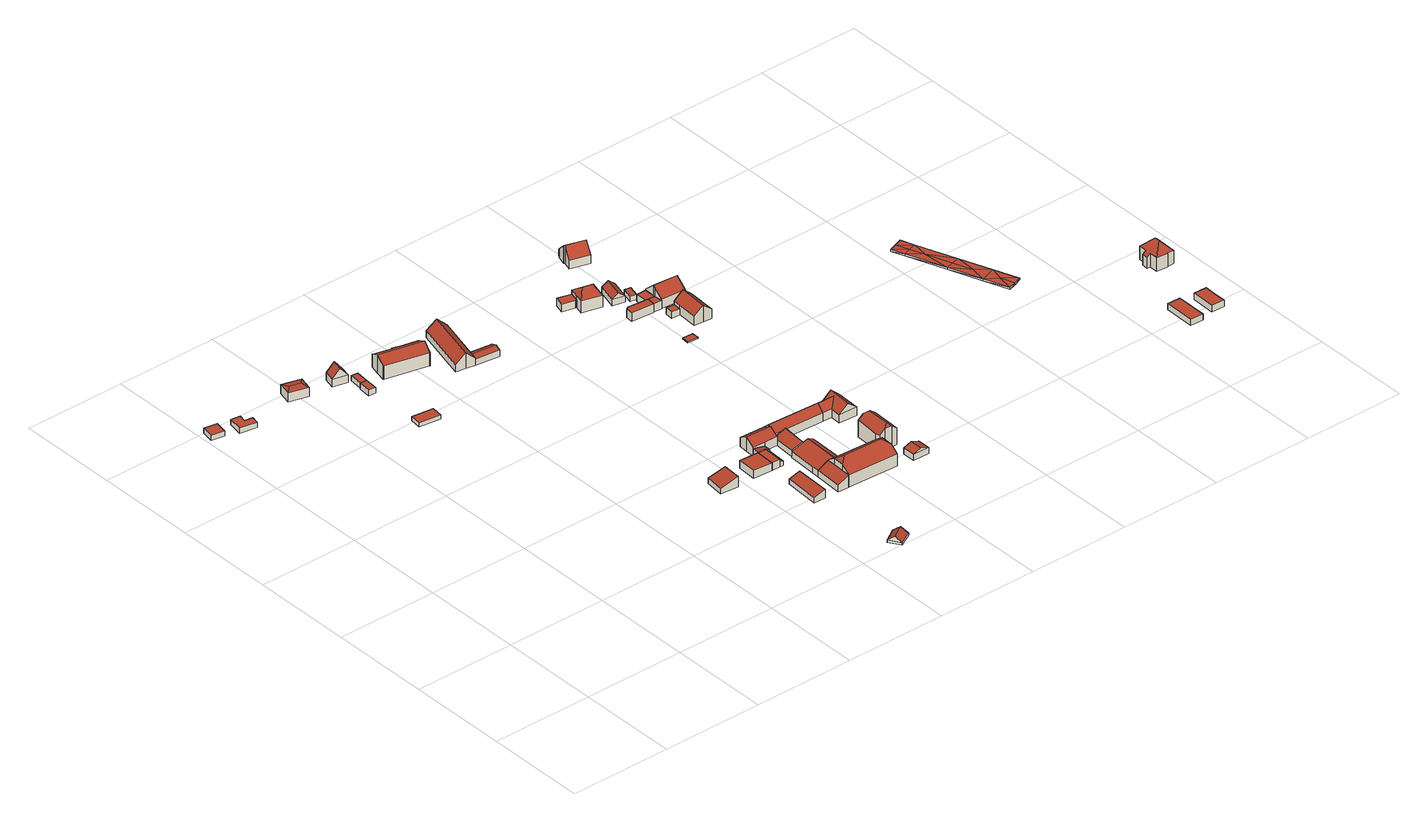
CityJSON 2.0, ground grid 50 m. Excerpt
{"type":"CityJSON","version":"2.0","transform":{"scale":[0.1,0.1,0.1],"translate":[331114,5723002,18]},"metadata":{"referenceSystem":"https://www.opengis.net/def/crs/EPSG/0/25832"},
"CityObjects":{
"building1":{"type":"Building","attributes":{"Geometrietyp2DReferenz":"3000","Gemeindeschluessel":"05170048","function":"31001_2463","roofType":"1000","measuredHeight":2.49},"address":[{"country":"Germany","locality":"Wesel","thoroughfareNumber":"35","thoroughfareName":"Gindericher Straße"}],"geometry":[{"type":"Solid","lod":"2","boundaries":[[[[0,1,2,3]],[[4,5,1,0]],[[6,7,5,4]],[[3,2,7,6]],[[4,0,3,6]],[[1,5,7,2]]]],"semantics":{"surfaces":[{"type":"WallSurface"},{"type":"RoofSurface"},{"type":"GroundSurface"}],"values":[[0,0,0,0,1,2]]}}]},
"building2":{"type":"Building","attributes":{"Geometrietyp2DReferenz":"3000","Gemeindeschluessel":"05170048","function":"51009_1610","roofType":"1000","measuredHeight":2.69},"geometry":[{"type":"Solid","lod":"2","boundaries":[[[[8,9,10,11]],[[12,13,9,8]],[[14,15,13,12]],[[16,17,15,14]],[[18,19,17,16]],[[11,10,19,18]],[[16,14,12,8,11,18]],[[9,13,15,17,19,10]]]],"semantics":{"surfaces":[{"type":"WallSurface"},{"type":"RoofSurface"},{"type":"GroundSurface"}],"values":[[0,0,0,0,0,0,1,2]]}}]},
"building3":{"type":"Building","attributes":{"Geometrietyp2DReferenz":"3000","Gemeindeschluessel":"05170048","function":"31001_1010","roofType":"3200","measuredHeight":5.11},"address":[{"country":"Germany","locality":"Wesel","thoroughfareNumber":"29","thoroughfareName":"Gindericher Straße"}],"geometry":[{"type":"Solid","lod":"2","boundaries":[[[[20,21,22,23]],[[24,25,21,20]],[[26,27,25,24]],[[23,22,27,26]],[[20,28,24]],[[26,29,23]],[[23,29,28,20]],[[24,28,29,26]],[[21,25,27,22]]]],"semantics":{"surfaces":[{"type":"WallSurface"},{"type":"RoofSurface"},{"type":"GroundSurface"}],"values":[[0,0,0,0,1,1,1,1,2]]}}]},
"building4":{"type":"Building","attributes":{"Geometrietyp2DReferenz":"3000","Gemeindeschluessel":"05170048","function":"31001_2463","roofType":"1000","measuredHeight":2.15},"address":[{"country":"Germany","locality":"Wesel","thoroughfareNumber":"25","thoroughfareName":"Gindericher Straße"}],"geometry":[{"type":"Solid","lod":"2","boundaries":[[[[30,31,32,33]],[[34,35,31,30]],[[36,37,35,34]],[[33,32,37,36]],[[34,30,33,36]],[[31,35,37,32]]]],"semantics":{"surfaces":[{"type":"WallSurface"},{"type":"RoofSurface"},{"type":"GroundSurface"}],"values":[[0,0,0,0,1,2]]}}]},
"building5":{"type":"Building","attributes":{"Geometrietyp2DReferenz":"3000","Gemeindeschluessel":"05170048","function":"31001_1010","roofType":"3100","measuredHeight":8.25},"address":[{"country":"Germany","locality":"Wesel","thoroughfareNumber":"27","thoroughfareName":"Gindericher Straße"}],"geometry":[{"type":"Solid","lod":"2","boundaries":[[[[38,39,40,41]],[[42,43,39,38]],[[44,45,43,42]],[[41,40,45,44]],[[38,46,42]],[[44,47,41]],[[41,47,46,38]],[[42,46,47,44]],[[39,43,45,40]]]],"semantics":{"surfaces":[{"type":"WallSurface"},{"type":"RoofSurface"},{"type":"GroundSurface"}],"values":[[0,0,0,0,0,0,1,1,2]]}}]},
"building6":{"type":"Building","attributes":{"Geometrietyp2DReferenz":"3000","Gemeindeschluessel":"05170048","function":"51009_1610","roofType":"1000","measuredHeight":3.01},"geometry":[{"type":"Solid","lod":"2","boundaries":[[[[48,49,50,51]],[[52,53,49,48]],[[54,55,53,52]],[[51,50,55,54]],[[52,48,51,54]],[[49,53,55,50]]]],"semantics":{"surfaces":[{"type":"WallSurface"},{"type":"RoofSurface"},{"type":"GroundSurface"}],"values":[[0,0,0,0,1,2]]}}]},
"building7":{"type":"Building","attributes":{"Geometrietyp2DReferenz":"3000","Gemeindeschluessel":"05170048","function":"31001_2463","roofType":"1000","measuredHeight":2.67},"address":[{"country":"Germany","locality":"Wesel","thoroughfareNumber":"27","thoroughfareName":"Gindericher Straße"}],"geometry":[{"type":"Solid","lod":"2","boundaries":[[[[56,57,58,59]],[[51,60,57,56]],[[54,61,60,51]],[[59,58,61,54]],[[51,56,59,54]],[[57,60,61,58]]]],"semantics":{"surfaces":[{"type":"WallSurface"},{"type":"RoofSurface"},{"type":"GroundSurface"}],"values":[[0,0,0,0,1,2]]}}]},
"building8":{"type":"Building","attributes":{"Geometrietyp2DReferenz":"3000","Gemeindeschluessel":"05170048","function":"31001_1010","roofType":"3100","measuredHeight":9.39},"address":[{"country":"Germany","locality":"Wesel","thoroughfareNumber":"25","thoroughfareName":"Gindericher Straße"}],"geometry":[{"type":"Solid","lod":"2","boundaries":[[[[62,63,64,65]],[[66,67,63,62]],[[68,69,67,66]],[[70,71,69,68]],[[72,73,71,70]],[[74,75,73,72]],[[76,77,75,74]],[[78,79,77,76]],[[80,81,79,78]],[[82,83,81,80]],[[84,85,83,82]],[[86,87,85,84]],[[88,89,87,86]],[[90,91,89,88]],[[92,93,91,90]],[[94,95,93,92]],[[96,97,95,94]],[[65,64,97,96]],[[70,68,66,62,65,96,94,72]],[[92,90,88,86,84,82,80,78,76,74,72,94]],[[63,67,69,71,73,75,77,79,81,83,85,87,89,91,93,95,97,64]]]],"semantics":{"surfaces":[{"type":"WallSurface"},{"type":"RoofSurface"},{"type":"GroundSurface"}],"values":[[0,0,0,0,0,0,0,0,0,0,0,0,0,0,0,0,0,0,1,1,2]]}}]},
"building9":{"type":"Building","attributes":{"Geometrietyp2DReferenz":"3000","Gemeindeschluessel":"05170048","function":"51009_1611","roofType":"2100","measuredHeight":5.09},"geometry":[{"type":"Solid","lod":"2","boundaries":[[[[98,99,100,101]],[[102,103,99,98]],[[104,105,103,102]],[[101,100,105,104]],[[102,98,101,104]],[[99,103,105,100]]]],"semantics":{"surfaces":[{"type":"WallSurface"},{"type":"RoofSurface"},{"type":"GroundSurface"}],"values":[[0,0,0,0,1,2]]}}]},
"building10":{"type":"Building","attributes":{"Geometrietyp2DReferenz":"3000","Gemeindeschluessel":"05170048","function":"31001_1313","roofType":"3100","measuredHeight":3.72},"address":[{"country":"Germany","locality":"Wesel","thoroughfareNumber":"9a","thoroughfareName":"Gindericher Straße"}],"geometry":[{"type":"Solid","lod":"2","boundaries":[[[[106,107,108,109]],[[110,111,107,106]],[[112,113,111,110]],[[109,108,113,112]],[[106,114,110]],[[112,115,109]],[[109,115,114,106]],[[110,114,115,112]],[[107,111,113,108]]]],"semantics":{"surfaces":[{"type":"WallSurface"},{"type":"RoofSurface"},{"type":"GroundSurface"}],"values":[[0,0,0,0,0,0,1,1,2]]}}]},
"building11":{"type":"Building","attributes":{"Geometrietyp2DReferenz":"3000","Gemeindeschluessel":"05170048","function":"31001_1010","roofType":"2100","measuredHeight":4.33},"address":[{"country":"Germany","locality":"Wesel","thoroughfareNumber":"9a","thoroughfareName":"Gindericher Straße"}],"geometry":[{"type":"Solid","lod":"2","boundaries":[[[[116,117,118,119]],[[120,121,117,116]],[[122,123,121,120]],[[119,118,123,122]],[[120,116,119,122]],[[117,121,123,118]]]],"semantics":{"surfaces":[{"type":"WallSurface"},{"type":"RoofSurface"},{"type":"GroundSurface"}],"values":[[0,0,0,0,1,2]]}}]},
"building12":{"type":"Building","attributes":{"Geometrietyp2DReferenz":"3000","Gemeindeschluessel":"05170048","function":"51009_1611","roofType":"1000","measuredHeight":3.92},"geometry":[{"type":"Solid","lod":"2","boundaries":[[[[124,125,126,127]],[[128,129,125,124]],[[130,131,129,128]],[[127,126,131,130]],[[128,124,127,130]],[[125,129,131,126]]]],"semantics":{"surfaces":[{"type":"WallSurface"},{"type":"RoofSurface"},{"type":"GroundSurface"}],"values":[[0,0,0,0,1,2]]}}]},
"building13":{"type":"Building","attributes":{"Geometrietyp2DReferenz":"3000","Gemeindeschluessel":"05170048","function":"31001_1010","roofType":"3100","measuredHeight":7.99},"address":[{"country":"Germany","locality":"Wesel","thoroughfareNumber":"23","thoroughfareName":"Gindericher Straße"}],"geometry":[{"type":"Solid","lod":"2","boundaries":[[[[132,133,134,135]],[[136,137,133,132]],[[138,139,137,136]],[[140,141,139,138]],[[142,143,141,140]],[[144,145,143,142]],[[135,134,145,144]],[[144,142,140,138,135]],[[136,132,135,138]],[[133,137,139,141,143,145,134]]]],"semantics":{"surfaces":[{"type":"WallSurface"},{"type":"RoofSurface"},{"type":"GroundSurface"}],"values":[[0,0,0,0,0,0,0,1,1,2]]}}]},
"building14":{"type":"Building","attributes":{"Geometrietyp2DReferenz":"3000","Gemeindeschluessel":"05170048","function":"31001_2723","roofType":"1000","measuredHeight":3.78},"address":[{"country":"Germany","locality":"Wesel","thoroughfareNumber":"9","thoroughfareName":"Gindericher Straße"}],"geometry":[{"type":"Solid","lod":"2","boundaries":[[[[146,147,148,149]],[[124,150,147,146]],[[127,151,150,124]],[[149,148,151,127]],[[124,146,149,127]],[[147,150,151,148]]]],"semantics":{"surfaces":[{"type":"WallSurface"},{"type":"RoofSurface"},{"type":"GroundSurface"}],"values":[[0,0,0,0,1,2]]}}]},
"building15":{"type":"Building","attributes":{"Geometrietyp2DReferenz":"3000","Gemeindeschluessel":"05170048","function":"31001_2723","roofType":"3100","measuredHeight":4.06},"address":[{"country":"Germany","locality":"Wesel","thoroughfareNumber":"23","thoroughfareName":"Gindericher Straße"}],"geometry":[{"type":"Solid","lod":"2","boundaries":[[[[152,153,154,155]],[[156,157,153,152]],[[158,159,157,156]],[[155,154,159,158]],[[152,160,156]],[[158,161,155]],[[155,161,160,152]],[[156,160,161,158]],[[153,157,159,154]]]],"semantics":{"surfaces":[{"type":"WallSurface"},{"type":"RoofSurface"},{"type":"GroundSurface"}],"values":[[0,0,0,0,0,0,1,1,2]]}}]},
"building16":{"type":"Building","attributes":{"Geometrietyp2DReferenz":"3000","Gemeindeschluessel":"05170048","function":"51009_1610","roofType":"2100","measuredHeight":2.66},"geometry":[{"type":"Solid","lod":"2","boundaries":[[[[162,163,164,165]],[[166,167,163,162]],[[168,169,167,166]],[[165,164,169,168]],[[166,162,165,168]],[[163,167,169,164]]]],"semantics":{"surfaces":[{"type":"WallSurface"},{"type":"RoofSurface"},{"type":"GroundSurface"}],"values":[[0,0,0,0,1,2]]}}]},
"building17":{"type":"Building","attributes":{"Geometrietyp2DReferenz":"3000","Gemeindeschluessel":"05170048","function":"31001_1010","roofType":"2100","measuredHeight":3.86},"address":[{"country":"Germany","locality":"Wesel","thoroughfareNumber":"9e","thoroughfareName":"Gindericher Straße"}],"geometry":[{"type":"Solid","lod":"2","boundaries":[[[[170,171,172,173]],[[174,175,171,170]],[[176,177,175,174]],[[178,179,177,176]],[[173,172,179,178]],[[176,174,170,173,178]],[[171,175,177,179,172]]]],"semantics":{"surfaces":[{"type":"WallSurface"},{"type":"RoofSurface"},{"type":"GroundSurface"}],"values":[[0,0,0,0,0,1,2]]}}]},
"building18":{"type":"Building","attributes":{"Geometrietyp2DReferenz":"3000","Gemeindeschluessel":"05170048","function":"31001_1010","roofType":"3100","measuredHeight":7.38},"address":[{"country":"Germany","locality":"Wesel","thoroughfareNumber":"9e","thoroughfareName":"Gindericher Straße"}],"geometry":[{"type":"Solid","lod":"2","boundaries":[[[[180,171,175,181]],[[182,183,171,180]],[[184,185,183,182]],[[186,187,185,184]],[[188,189,187,186]],[[190,191,189,188]],[[192,193,191,190]],[[181,175,193,192]],[[180,181,192,190,188,182]],[[186,184,182,188]],[[171,183,185,187,189,191,193,175]]]],"semantics":{"surfaces":[{"type":"WallSurface"},{"type":"RoofSurface"},{"type":"GroundSurface"}],"values":[[0,0,0,0,0,0,0,0,1,1,2]]}}]},
"building19":{"type":"Building","attributes":{"Geometrietyp2DReferenz":"3000","Gemeindeschluessel":"05170048","function":"31001_1010","roofType":"2100","measuredHeight":4.98},"address":[{"country":"Germany","locality":"Wesel","thoroughfareNumber":"9d","thoroughfareName":"Gindericher Straße"}],"geometry":[{"type":"Solid","lod":"2","boundaries":[[[[194,193,195,196]],[[197,191,193,194]],[[198,199,191,197]],[[200,201,199,198]],[[196,195,201,200]],[[198,197,194,196,200]],[[193,191,199,201,195]]]],"semantics":{"surfaces":[{"type":"WallSurface"},{"type":"RoofSurface"},{"type":"GroundSurface"}],"values":[[0,0,0,0,0,1,2]]}}]},
"building20":{"type":"Building","attributes":{"Gemeindeschluessel":"05170048","Geometrietyp2DReferenz":"3000","function":"31001_1010"},"address":[{"country":"Germany","locality":"Wesel","thoroughfareNumber":"9b","thoroughfareName":"Gindericher Straße"},{"country":"Germany","locality":"Wesel","thoroughfareNumber":"9a","thoroughfareName":"Gindericher Straße"}],"children":["building20-1","building20-2","building20-3","building20-4"]},
"building20-1":{"type":"BuildingPart","attributes":{"roofType":"3300","measuredHeight":11.04},"parents":["building20"],"geometry":[{"type":"MultiSurface","lod":"2","boundaries":[[[202,203,204,205]],[[206,207,203,202]],[[208,209,207,206]],[[210,211,209,208]],[[212,213,211,210]],[[214,215,213,212]],[[216,208,206,202,205,217,218,219]],[[218,220,219]],[[219,220,214,212,210,216]],[[210,208,216]],[[221,222,223,204,203,207,209,211,213,215]],[[220,224,214]],[[224,221,215,214]],[[220,218,225,224]],[[224,225,222,221]],[[218,217,225]],[[222,225,217,223]],[[217,226,227]],[[205,228,226]],[[204,229,226,228]],[[227,226,229,223]]],"semantics":{"surfaces":[{"type":"WallSurface"},{"type":"RoofSurface"},{"type":"GroundSurface"},{"type":"ClosureSurface"}],"values":[0,0,0,0,0,0,1,1,1,1,2,0,3,0,3,0,3,0,0,3,3]}}]},
"building20-2":{"type":"BuildingPart","attributes":{"roofType":"2100","measuredHeight":6.08},"parents":["building20"],"geometry":[{"type":"MultiSurface","lod":"2","boundaries":[[[230,231,232,233]],[[234,235,215,214]],[[233,232,235,234]],[[214,217,230,233,234]],[[231,223,215,235,232]],[[217,227,230]],[[231,230,227,223]],[[224,214,215,221]],[[225,224,221,222]],[[217,225,222,223]]],"semantics":{"surfaces":[{"type":"WallSurface"},{"type":"RoofSurface"},{"type":"GroundSurface"},{"type":"ClosureSurface"}],"values":[0,0,0,1,2,0,3,3,3,3]}}]},
"building20-3":{"type":"BuildingPart","attributes":{"roofType":"2100","measuredHeight":6.08},"parents":["building20"],"geometry":[{"type":"Solid","lod":"2","boundaries":[[[[236,237,238,239]],[[228,204,237,236]],[[236,239,226,228]],[[238,237,204,229]],[[239,238,229,226]],[[226,229,204,228]]]],"semantics":{"surfaces":[{"type":"WallSurface"},{"type":"RoofSurface"},{"type":"GroundSurface"},{"type":"ClosureSurface"}],"values":[[0,0,1,2,3,3]]}}]},
"building20-4":{"type":"BuildingPart","attributes":{"roofType":"2100","measuredHeight":6.08},"parents":["building20"],"geometry":[{"type":"MultiSurface","lod":"2","boundaries":[[[240,241,231,230]],[[242,243,241,240]],[[244,245,243,242]],[[239,238,245,244]],[[239,244,242,240,230,226]],[[241,243,245,238,229,231]],[[226,229,238,239]],[[226,227,223,229]],[[227,230,231,223]]],"semantics":{"surfaces":[{"type":"WallSurface"},{"type":"RoofSurface"},{"type":"GroundSurface"},{"type":"ClosureSurface"}],"values":[0,0,0,0,1,2,3,3,3]}}]},
"building21":{"type":"Building","attributes":{"Geometrietyp2DReferenz":"3000","Gemeindeschluessel":"05170048","function":"31001_1010","roofType":"3100","measuredHeight":7.38},"address":[{"country":"Germany","locality":"Wesel","thoroughfareNumber":"9d","thoroughfareName":"Gindericher Straße"}],"geometry":[{"type":"Solid","lod":"2","boundaries":[[[[246,247,248,249]],[[250,251,247,246]],[[252,253,251,250]],[[254,255,253,252]],[[256,257,255,254]],[[258,259,257,256]],[[249,248,259,258]],[[246,249,258,256,250]],[[254,252,250,256]],[[247,251,253,255,257,259,248]]]],"semantics":{"surfaces":[{"type":"WallSurface"},{"type":"RoofSurface"},{"type":"GroundSurface"}],"values":[[0,0,0,0,0,0,0,1,1,2]]}}]},
"building22":{"type":"Building","attributes":{"Geometrietyp2DReferenz":"3000","Gemeindeschluessel":"05170048","function":"31001_1120","roofType":"3300","measuredHeight":12.11},"address":[{"country":"Germany","locality":"Wesel","thoroughfareNumber":"9","thoroughfareName":"Gindericher Straße"}],"geometry":[{"type":"Solid","lod":"2","boundaries":[[[[260,261,262,263]],[[264,265,261,260]],[[266,267,265,264]],[[268,269,267,266]],[[270,271,269,268]],[[272,273,271,270]],[[274,275,273,272]],[[276,277,275,274]],[[263,262,277,276]],[[278,270,268,266,264,260,279]],[[260,263,279]],[[279,263,276,274,272,278]],[[272,270,278]],[[261,265,267,269,271,273,275,277,262]]]],"semantics":{"surfaces":[{"type":"WallSurface"},{"type":"RoofSurface"},{"type":"GroundSurface"}],"values":[[0,0,0,0,0,0,0,0,0,1,1,1,1,2]]}}]},
"building23":{"type":"Building","attributes":{"Geometrietyp2DReferenz":"3000","Gemeindeschluessel":"05170048","function":"51009_1611","roofType":"3100","measuredHeight":4.61},"geometry":[{"type":"Solid","lod":"2","boundaries":[[[[280,281,282,283]],[[284,285,281,280]],[[286,287,285,284]],[[283,282,287,286]],[[280,288,284]],[[286,289,283]],[[283,289,288,280]],[[284,288,289,286]],[[281,285,287,282]]]],"semantics":{"surfaces":[{"type":"WallSurface"},{"type":"RoofSurface"},{"type":"GroundSurface"}],"values":[[0,0,0,0,0,0,1,1,2]]}}]},
"building24":{"type":"Building","attributes":{"Gemeindeschluessel":"05170048","Geometrietyp2DReferenz":"3000","function":"31001_1010"},"address":[{"country":"Germany","locality":"Wesel","thoroughfareNumber":"9c","thoroughfareName":"Gindericher Straße"}],"children":["building24-1","building24-2"]},
"building24-1":{"type":"BuildingPart","attributes":{"roofType":"3100","measuredHeight":7.97},"parents":["building24"],"geometry":[{"type":"MultiSurface","lod":"2","boundaries":[[[290,291,292,293]],[[294,295,291,290]],[[293,292,296,297]],[[290,298,294]],[[297,299,293]],[[293,299,298,290]],[[294,298,299,297]],[[291,295,296,292]],[[294,300,301,295]],[[296,301,300,297]]],"semantics":{"surfaces":[{"type":"WallSurface"},{"type":"RoofSurface"},{"type":"GroundSurface"},{"type":"ClosureSurface"}],"values":[0,0,0,0,0,1,1,2,0,3]}}]},
"building24-2":{"type":"BuildingPart","attributes":{"roofType":"5000","measuredHeight":7.29},"parents":["building24"],"geometry":[{"type":"Solid","lod":"2","boundaries":[[[[297,296,255,302]],[[303,259,301,300]],[[302,255,259,303]],[[297,304,300]],[[303,305,302]],[[302,305,304,297]],[[300,304,305,303]],[[296,301,259,255]],[[300,301,296,297]]]],"semantics":{"surfaces":[{"type":"WallSurface"},{"type":"RoofSurface"},{"type":"GroundSurface"},{"type":"ClosureSurface"}],"values":[[0,0,0,1,0,1,1,2,3]]}}]},
"building25":{"type":"Building","attributes":{"Geometrietyp2DReferenz":"3000","Gemeindeschluessel":"05170048","function":"31001_1010","roofType":"1000","measuredHeight":3.9},"address":[{"country":"Germany","locality":"Wesel","thoroughfareNumber":"17","thoroughfareName":"Gindericher Straße"}],"geometry":[{"type":"Solid","lod":"2","boundaries":[[[[306,307,308,309]],[[310,311,307,306]],[[312,313,311,310]],[[314,315,313,312]],[[316,317,315,314]],[[318,319,317,316]],[[320,321,319,318]],[[309,308,321,320]],[[318,316,314,312,310,306,309,320]],[[307,311,313,315,317,319,321,308]]]],"semantics":{"surfaces":[{"type":"WallSurface"},{"type":"RoofSurface"},{"type":"GroundSurface"}],"values":[[0,0,0,0,0,0,0,0,1,2]]}}]},
"building26":{"type":"Building","attributes":{"Geometrietyp2DReferenz":"3000","Gemeindeschluessel":"05170048","function":"31001_1010","roofType":"3200","measuredHeight":9.21},"address":[{"country":"Germany","locality":"Wesel","thoroughfareNumber":"17","thoroughfareName":"Gindericher Straße"}],"geometry":[{"type":"Solid","lod":"2","boundaries":[[[[322,323,324,325]],[[326,327,323,322]],[[328,329,327,326]],[[330,331,329,328]],[[332,333,331,330]],[[325,324,333,332]],[[334,330,328,335]],[[328,326,322,325,335]],[[335,325,332,334]],[[332,330,334]],[[323,327,329,331,333,324]]]],"semantics":{"surfaces":[{"type":"WallSurface"},{"type":"RoofSurface"},{"type":"GroundSurface"}],"values":[[0,0,0,0,0,0,1,1,1,1,2]]}}]},
"building27":{"type":"Building","attributes":{"Geometrietyp2DReferenz":"3000","Gemeindeschluessel":"05170048","function":"31001_2463","roofType":"9999","measuredHeight":0.48},"address":[{"country":"Germany","locality":"Wesel","thoroughfareNumber":"13","thoroughfareName":"Gindericher Straße"}],"geometry":[{"type":"Solid","lod":"2","boundaries":[[[[336,337,338,339]],[[337,340,341,338]],[[336,342,340,337]],[[339,343,342,336]],[[338,341,343,339]],[[340,342,343,341]]]],"semantics":{"surfaces":[{"type":"RoofSurface"},{"type":"WallSurface"},{"type":"GroundSurface"}],"values":[[0,1,1,1,1,2]]}}]},
"building28":{"type":"Building","attributes":{"Geometrietyp2DReferenz":"3000","Gemeindeschluessel":"05170048","function":"31001_2723","roofType":"1000","measuredHeight":4.29},"address":[{"country":"Germany","locality":"Wesel","thoroughfareNumber":"15","thoroughfareName":"Gindericher Straße"}],"geometry":[{"type":"Solid","lod":"2","boundaries":[[[[344,345,346,347]],[[348,349,345,344]],[[350,351,349,348]],[[352,353,351,350]],[[347,346,353,352]],[[350,348,344,347,352]],[[345,349,351,353,346]]]],"semantics":{"surfaces":[{"type":"WallSurface"},{"type":"RoofSurface"},{"type":"GroundSurface"}],"values":[[0,0,0,0,0,1,2]]}}]},
"building29":{"type":"Building","attributes":{"Geometrietyp2DReferenz":"3000","Gemeindeschluessel":"05170048","function":"31001_2463","roofType":"3100","measuredHeight":5.66},"address":[{"country":"Germany","locality":"Wesel","thoroughfareNumber":"17","thoroughfareName":"Gindericher Straße"}],"geometry":[{"type":"Solid","lod":"2","boundaries":[[[[354,355,356,357]],[[358,359,355,354]],[[360,361,359,358]],[[357,356,361,360]],[[354,362,358]],[[360,363,357]],[[357,363,362,354]],[[358,362,363,360]],[[355,359,361,356]]]],"semantics":{"surfaces":[{"type":"WallSurface"},{"type":"RoofSurface"},{"type":"GroundSurface"}],"values":[[0,0,0,0,0,0,1,1,2]]}}]},
"building30":{"type":"Building","attributes":{"Geometrietyp2DReferenz":"3000","Gemeindeschluessel":"05170048","function":"31001_1010","roofType":"1000","measuredHeight":4.03},"address":[{"country":"Germany","locality":"Wesel","thoroughfareNumber":"15","thoroughfareName":"Gindericher Straße"}],"geometry":[{"type":"Solid","lod":"2","boundaries":[[[[364,365,366,350]],[[367,368,365,364]],[[352,369,368,367]],[[350,366,369,352]],[[367,364,350,352]],[[365,368,369,366]]]],"semantics":{"surfaces":[{"type":"WallSurface"},{"type":"RoofSurface"},{"type":"GroundSurface"}],"values":[[0,0,0,0,1,2]]}}]},
"building31":{"type":"Building","attributes":{"Geometrietyp2DReferenz":"3000","Gemeindeschluessel":"05170048","function":"31001_1010","roofType":"1000","measuredHeight":3.04},"address":[{"country":"Germany","locality":"Wesel","thoroughfareNumber":"13","thoroughfareName":"Gindericher Straße"}],"geometry":[{"type":"Solid","lod":"2","boundaries":[[[[370,371,372,373]],[[374,375,371,370]],[[376,377,375,374]],[[373,372,377,376]],[[374,370,373,376]],[[371,375,377,372]]]],"semantics":{"surfaces":[{"type":"WallSurface"},{"type":"RoofSurface"},{"type":"GroundSurface"}],"values":[[0,0,0,0,1,2]]}}]},
"building32":{"type":"Building","attributes":{"Geometrietyp2DReferenz":"3000","Gemeindeschluessel":"05170048","function":"51009_1610","roofType":"1000","measuredHeight":3.5},"geometry":[{"type":"Solid","lod":"2","boundaries":[[[[364,378,379,380]],[[350,381,378,364]],[[382,383,381,350]],[[384,385,383,382]],[[380,379,385,384]],[[382,350,364,380,384]],[[378,381,383,385,379]]]],"semantics":{"surfaces":[{"type":"WallSurface"},{"type":"RoofSurface"},{"type":"GroundSurface"}],"values":[[0,0,0,0,0,1,2]]}}]},
"building33":{"type":"Building","attributes":{"Geometrietyp2DReferenz":"3000","Gemeindeschluessel":"05170048","function":"31001_2463","roofType":"1000","measuredHeight":2.5},"address":[{"country":"Germany","locality":"Wesel","thoroughfareNumber":"15","thoroughfareName":"Gindericher Straße"}],"geometry":[{"type":"Solid","lod":"2","boundaries":[[[[386,387,388,389]],[[390,391,387,386]],[[392,393,391,390]],[[389,388,393,392]],[[390,386,389,392]],[[387,391,393,388]]]],"semantics":{"surfaces":[{"type":"WallSurface"},{"type":"RoofSurface"},{"type":"GroundSurface"}],"values":[[0,0,0,0,1,2]]}}]},
"building34":{"type":"Building","attributes":{"Geometrietyp2DReferenz":"3000","Gemeindeschluessel":"05170048","function":"31001_1010","roofType":"3100","measuredHeight":8.44},"address":[{"country":"Germany","locality":"Wesel","thoroughfareNumber":"13","thoroughfareName":"Gindericher Straße"}],"geometry":[{"type":"Solid","lod":"2","boundaries":[[[[394,395,396,397]],[[398,399,395,394]],[[400,401,399,398]],[[402,403,401,400]],[[404,405,403,402]],[[406,407,405,404]],[[397,396,407,406]],[[400,398,394,397,402]],[[406,404,402,397]],[[395,399,401,403,405,407,396]]]],"semantics":{"surfaces":[{"type":"WallSurface"},{"type":"RoofSurface"},{"type":"GroundSurface"}],"values":[[0,0,0,0,0,0,0,1,1,2]]}}]},
"building35":{"type":"Building","attributes":{"Geometrietyp2DReferenz":"3000","Gemeindeschluessel":"05170048","function":"31001_1010","roofType":"3100","measuredHeight":9.19},"address":[{"country":"Germany","locality":"Wesel","thoroughfareNumber":"15","thoroughfareName":"Gindericher Straße"}],"geometry":[{"type":"Solid","lod":"2","boundaries":[[[[408,409,410,411]],[[412,413,409,408]],[[414,415,413,412]],[[416,417,415,414]],[[418,419,417,416]],[[420,421,419,418]],[[411,410,421,420]],[[411,420,418,416,408]],[[414,412,408,416]],[[409,413,415,417,419,421,410]]]],"semantics":{"surfaces":[{"type":"WallSurface"},{"type":"RoofSurface"},{"type":"GroundSurface"}],"values":[[0,0,0,0,0,0,0,1,1,2]]}}]},
"building36":{"type":"Building","attributes":{"Geometrietyp2DReferenz":"3000","Gemeindeschluessel":"05170048","function":"31001_1010","roofType":"3100","measuredHeight":9.06},"address":[{"country":"Germany","locality":"Wesel","thoroughfareNumber":"22","thoroughfareName":"Gindericher Straße"}],"geometry":[{"type":"Solid","lod":"2","boundaries":[[[[422,423,424,425]],[[426,427,423,422]],[[428,429,427,426]],[[430,431,429,428]],[[432,433,431,430]],[[434,435,433,432]],[[436,437,435,434]],[[438,439,437,436]],[[440,441,439,438]],[[442,443,441,440]],[[444,445,443,442]],[[425,424,445,444]],[[426,422,425,444,442,428]],[[440,438,436,434,432,430,428,442]],[[423,427,429,431,433,435,437,439,441,443,445,424]]]],"semantics":{"surfaces":[{"type":"WallSurface"},{"type":"RoofSurface"},{"type":"GroundSurface"}],"values":[[0,0,0,0,0,0,0,0,0,0,0,0,1,1,2]]}}]},
"building37":{"type":"Building","attributes":{"Geometrietyp2DReferenz":"2000","Gemeindeschluessel":"05170048","function":"53001_1800","roofType":"9999","measuredHeight":1},"geometry":[{"type":"Solid","lod":"2","boundaries":[[[[446,447,448]],[[447,449,448]],[[450,451,446]],[[451,447,446]],[[452,453,450]],[[453,451,450]],[[454,455,452]],[[455,453,452]],[[456,457,454]],[[457,455,454]],[[458,459,456]],[[459,457,456]],[[460,461,458]],[[461,459,458]],[[462,463,460]],[[463,461,460]],[[464,465,462]],[[465,463,462]],[[466,467,464]],[[467,465,464]],[[468,469,466]],[[469,467,466]],[[448,449,468]],[[449,469,468]],[[467,469,470]],[[470,469,449]],[[470,449,451]],[[451,449,447]],[[470,451,471]],[[471,451,453]],[[471,453,472]],[[472,453,473]],[[473,453,455]],[[473,455,463]],[[463,455,474]],[[474,455,457]],[[459,461,474]],[[474,461,463]],[[459,474,457]],[[473,463,465]],[[473,465,472]],[[472,465,471]],[[471,465,467]],[[471,467,470]],[[450,446,448]],[[475,476,450]],[[476,452,450]],[[476,477,452]],[[477,478,452]],[[478,454,452]],[[478,462,454]],[[462,479,454]],[[479,456,454]],[[458,479,460]],[[479,462,460]],[[458,456,479]],[[478,464,462]],[[478,477,464]],[[477,476,464]],[[476,466,464]],[[476,475,466]],[[466,475,468]],[[475,448,468]],[[475,450,448]]]],"semantics":{"surfaces":[{"type":"WallSurface"},{"type":"GroundSurface"},{"type":"RoofSurface"}],"values":[[0,0,0,0,0,0,0,0,0,0,0,0,0,0,0,0,0,0,0,0,0,0,0,0,1,1,1,1,1,1,1,1,1,1,1,1,1,1,1,1,1,1,1,1,2,2,2,2,2,2,2,2,2,2,2,2,2,2,2,2,2,2,2,2]]}}]},
"building38":{"type":"Building","attributes":{"Geometrietyp2DReferenz":"3000","Gemeindeschluessel":"05170048","function":"31001_2700","roofType":"1000","measuredHeight":2.98},"address":[{"country":"Germany","locality":"Wesel","thoroughfareNumber":"12","thoroughfareName":"Gest"}],"geometry":[{"type":"Solid","lod":"2","boundaries":[[[[480,481,482,483]],[[484,485,481,480]],[[486,487,485,484]],[[483,482,487,486]],[[484,480,483,486]],[[481,485,487,482]]]],"semantics":{"surfaces":[{"type":"WallSurface"},{"type":"RoofSurface"},{"type":"GroundSurface"}],"values":[[0,0,0,0,1,2]]}}]},
"building39":{"type":"Building","attributes":{"Geometrietyp2DReferenz":"3000","Gemeindeschluessel":"05170048","function":"31001_2463","roofType":"1000","measuredHeight":3.33},"address":[{"country":"Germany","locality":"Wesel","thoroughfareNumber":"12a","thoroughfareName":"Gest"}],"geometry":[{"type":"Solid","lod":"2","boundaries":[[[[488,489,490,491]],[[492,493,489,488]],[[494,495,493,492]],[[496,497,495,494]],[[491,490,497,496]],[[494,492,488,491,496]],[[489,493,495,497,490]]]],"semantics":{"surfaces":[{"type":"WallSurface"},{"type":"RoofSurface"},{"type":"GroundSurface"}],"values":[[0,0,0,0,0,1,2]]}}]},
"building40":{"type":"Building","attributes":{"Geometrietyp2DReferenz":"3000","Gemeindeschluessel":"05170048","function":"31001_1210","roofType":"3200","measuredHeight":11.4},"address":[{"country":"Germany","locality":"Wesel","thoroughfareNumber":"12","thoroughfareName":"Gest"}],"geometry":[{"type":"Solid","lod":"2","boundaries":[[[[498,499,500,501]],[[502,503,499,498]],[[504,505,503,502]],[[506,507,505,504]],[[508,509,507,506]],[[510,511,509,508]],[[512,513,511,510]],[[514,515,513,512]],[[516,517,515,514]],[[501,500,517,516]],[[518,510,508,506,504,502,498,519]],[[498,501,516,514,519]],[[519,514,512,518]],[[512,510,518]],[[499,503,505,507,509,511,513,515,517,500]]]],"semantics":{"surfaces":[{"type":"WallSurface"},{"type":"RoofSurface"},{"type":"GroundSurface"}],"values":[[0,0,0,0,0,0,0,0,0,0,1,1,1,1,2]]}}]}
},
"vertices":[
[76,2466,49],[76,2466,24],[11,2478,24],[11,2478,49],[65,2407,49],[65,2407,24],[0,2418,49],[0,2418,24],
[174,2408,52],[174,2408,25],[181,2444,25],[181,2444,52],[214,2401,52],[214,2401,25],[206,2363,52],[206,2363,25],[124,2379,52],[124,2379,25],[137,2451,52],[137,2451,25],
[427,2425,67],[427,2425,22],[521,2401,22],[521,2401,67],[444,2493,67],[444,2493,22],[538,2469,67],[538,2469,22],[454,2454,73],[510,2440,73],
[828,1917,46],[828,1917,25],[834,1973,25],[834,1973,46],[720,1930,46],[720,1930,25],[727,1986,46],[727,1986,25],
[705,2367,64],[705,2367,26],[718,2422,26],[718,2422,64],[633,2385,64],[633,2385,26],[648,2441,64],[648,2441,26],[669,2376,109],[683,2431,109],
[745,2238,53],[745,2238,23],[750,2301,23],[750,2301,53],[711,2242,53],[711,2242,23],[717,2304,53],[717,2304,23],
[755,2366,53],[755,2366,27],[723,2369,27],[723,2369,53],[750,2301,27],[717,2304,27],
[1044,2246,88],[1044,2246,22],[1044,2245,22],[1044,2245,87],[837,2295,88],[837,2295,22],[837,2294,88],[837,2294,22],[834,2295,88],[834,2295,22],[846,2344,116],[846,2344,22],[858,2393,88],[858,2393,22],[861,2392,88],[861,2392,22],[861,2391,88],[861,2391,22],[951,2370,88],[951,2370,22],[953,2380,82],[953,2380,22],[980,2374,83],[980,2374,22],[977,2364,88],[977,2364,22],[1068,2343,88],[1068,2343,22],[1068,2344,88],[1068,2344,22],[1071,2343,88],[1071,2343,22],[1060,2294,116],[1060,2294,22],[1047,2244,87],[1047,2244,22],
[1366,757,42],[1366,757,16],[1457,749,16],[1457,749,67],[1378,850,43],[1378,850,16],[1464,842,67],[1464,842,16],
[1714,0,13],[1714,0,2],[1779,37,2],[1779,37,13],[1679,55,13],[1679,55,2],[1743,96,13],[1743,96,2],[1697,27,39],[1761,67,39],
[1688,628,57],[1688,628,13],[1633,631,13],[1633,631,38],[1681,456,57],[1681,456,13],[1625,459,38],[1625,459,13],
[1638,746,57],[1638,746,18],[1642,841,18],[1642,841,57],[1543,753,57],[1543,753,18],[1548,847,57],[1548,847,18],
[1098,2140,60],[1098,2140,23],[1145,2132,23],[1145,2132,103],[1168,2410,60],[1168,2410,23],[1214,2398,103],[1214,2398,23],[1260,2386,60],[1260,2386,23],[1206,2179,60],[1206,2179,23],[1192,2125,60],[1192,2125,23],
[1679,744,57],[1679,744,19],[1683,839,19],[1683,839,57],[1638,746,19],[1642,841,19],
[1319,2164,53],[1319,2164,22],[1206,2179,22],[1206,2179,53],[1313,2110,53],[1313,2110,22],[1192,2125,53],[1192,2125,22],[1316,2137,63],[1199,2152,63],
[1702,837,41],[1702,837,20],[1683,839,20],[1683,839,47],[1697,743,41],[1697,743,20],[1679,744,47],[1679,744,20],
[1643,872,61],[1643,872,22],[1642,841,22],[1642,841,61],[1704,869,47],[1704,869,22],[1702,837,47],[1702,837,22],[1683,839,51],[1683,839,22],
[1643,872,67],[1704,869,67],[1646,917,95],[1646,917,22],[1648,962,67],[1648,962,22],[1773,957,67],[1773,957,22],[1771,912,95],[1771,912,22],[1770,889,81],[1770,889,22],[1769,867,67],[1769,867,22],
[1769,867,51],[1764,769,22],[1764,769,51],[1770,889,51],[1831,886,72],[1831,886,22],[1823,766,70],[1823,766,22],
[2060,577,76],[2060,577,15],[1873,586,15],[1873,586,76],[2064,552,94],[2064,552,15],[2063,539,104],[2063,539,15],[2061,478,105],[2061,478,15],[2059,438,76],[2059,438,15],[1807,450,76],[1807,450,15],[2032,509,126],[1812,589,76],[1811,547,106],[1837,518,126],[1808,492,106],[1808,492,15],[1811,547,15],[1812,589,15],[1808,492,76],[1811,547,76],[1842,587,76],[1812,589,66],[1873,586,62],[1842,587,15],
[1757,591,47],[1757,591,15],[1751,453,15],[1751,453,47],[1805,450,75],[1805,450,15],
[1878,764,62],[1878,764,15],[1851,765,15],[1851,765,76],
[1758,625,47],[1758,625,15],[1764,769,47],[1764,769,15],[1823,766,67],[1823,766,15],
[1770,889,66],[1770,889,23],[1831,886,23],[1831,886,66],[1771,923,97],[1771,923,23],[1773,957,66],[1773,957,23],[2030,946,66],[2030,946,23],[2029,912,97],[2029,912,23],[2027,878,66],[2027,878,23],
[2090,551,130],[2090,551,24],[2124,549,24],[2124,549,130],[2064,552,108],[2064,552,24],[2060,577,104],[2060,577,24],[2065,696,108],[2065,696,24],[2092,695,130],[2092,695,24],[2129,694,130],[2129,694,24],[2157,693,108],[2157,693,24],[2150,548,108],[2150,548,24],[2110,676,145],[2108,568,145],
[2215,420,48],[2215,420,18],[2214,484,18],[2214,484,48],[2134,421,48],[2134,421,18],[2135,485,48],[2135,485,18],[2175,420,64],[2174,484,64],
[2163,820,64],[2163,820,23],[2168,940,23],[2168,940,64],[2072,824,64],[2072,824,23],[2080,944,23],[2080,944,64],[2117,822,103],[2124,942,103],[2075,876,64],[2075,876,23],
[2030,946,64],[2027,878,64],[2114,909,96],[2029,912,96],
[1785,2177,57],[1785,2177,18],[1786,2178,18],[1786,2178,57],[1722,2194,57],[1722,2194,18],[1735,2242,57],[1735,2242,18],[1798,2225,57],[1798,2225,18],[1798,2224,57],[1798,2224,18],[1802,2223,57],[1802,2223,18],[1790,2177,57],[1790,2177,18],
[1790,2177,78],[1790,2177,19],[1779,2135,19],[1779,2135,78],[1802,2223,78],[1802,2223,19],[1802,2224,78],[1802,2224,19],[1899,2198,78],[1899,2198,19],[1875,2109,78],[1875,2109,19],[1862,2160,111],[1815,2172,111],
[2027,1678,24],[2028,1714,24],[1975,1716,24],[1973,1680,24],[2028,1714,19],[1975,1716,19],[2027,1678,19],[1973,1680,19],
[1903,1989,59],[1903,1989,16],[1900,1955,16],[1900,1955,59],[1916,1997,59],[1916,1997,16],[2018,1988,59],[2018,1988,16],[2014,1945,59],[2014,1945,16],
[1969,2076,51],[1969,2076,19],[1995,2173,19],[1995,2173,51],[1911,2091,51],[1911,2091,19],[1937,2189,51],[1937,2189,19],[1940,2083,75],[1966,2181,75],
[2053,1985,59],[2053,1985,18],[2018,1988,18],[2054,1942,59],[2054,1942,18],[2014,1945,18],
[2044,1902,49],[2044,1902,18],[2041,1862,18],[2041,1862,49],[2085,1899,49],[2085,1899,18],[2082,1859,49],[2082,1859,18],
[2053,1985,24],[2052,2044,24],[2052,2044,59],[2018,1988,24],[2004,1989,59],[2004,1989,24],[2005,2044,59],[2005,2044,24],
[2029,2112,47],[2029,2112,22],[2000,2119,22],[2000,2119,47],[2014,2056,47],[2014,2056,22],[1986,2063,47],[1986,2063,22],
[2075,1757,67],[2075,1757,21],[2120,1754,21],[2120,1754,105],[2082,1859,67],[2082,1859,21],[2085,1899,67],[2085,1899,21],[2129,1896,105],[2129,1896,21],[2174,1893,67],[2174,1893,21],[2165,1751,67],[2165,1751,21],
[2053,1993,111],[2053,1993,19],[2053,1985,19],[2053,1985,104],[2052,2044,65],[2052,2044,19],[2173,2036,65],[2173,2036,19],[2174,1985,111],[2174,1985,19],[2174,1934,65],[2174,1934,19],[2054,1942,65],[2054,1942,19],
[1966,2458,103],[1966,2458,15],[1953,2415,15],[1953,2415,59],[1962,2460,103],[1962,2460,15],[1962,2462,105],[1962,2462,15],[1976,2507,59],[1976,2507,15],[1979,2506,59],[1979,2506,15],[1982,2519,46],[1982,2519,15],[2021,2508,46],[2021,2508,15],[2017,2495,59],[2017,2495,15],[2073,2479,59],[2073,2479,15],[2060,2433,105],[2060,2433,15],[2046,2388,59],[2046,2388,15],
[3081,1620,74],[3081,1620,64],[3043,1607,74],[3043,1607,64],[3104,1554,75],[3104,1554,65],[3172,1359,79],[3172,1359,69],[3228,1199,81],[3228,1199,71],[3271,1077,83],[3271,1077,73],[3233,1063,83],[3233,1063,73],[3195,1050,83],[3195,1050,73],[3152,1173,81],[3152,1173,71],[3097,1333,79],[3097,1333,69],[3029,1528,75],[3029,1528,65],[3006,1594,74],[3006,1594,64],[3066,1541,65],[3090,1475,66],[3135,1346,69],[3167,1252,70],[3210,1130,72],[3066,1541,75],[3090,1475,76],[3135,1346,79],[3167,1252,80],[3210,1130,82],
[3652,576,47],[3652,576,17],[3650,425,17],[3650,425,47],[3717,575,47],[3717,575,17],[3715,424,47],[3715,424,17],
[3779,557,54],[3779,557,21],[3775,440,21],[3775,440,54],[3843,554,54],[3843,554,21],[3841,500,54],[3841,500,21],[3841,437,54],[3841,437,21],
[3795,815,87],[3795,815,19],[3852,812,19],[3852,812,86],[3796,858,87],[3796,858,19],[3781,858,71],[3781,858,19],[3782,890,71],[3782,890,19],[3797,889,87],[3797,889,19],[3799,928,87],[3799,928,19],[3889,925,87],[3889,925,19],[3886,813,87],[3886,813,19],[3853,814,87],[3853,814,19],[3842,881,133],[3842,859,133]
]}
